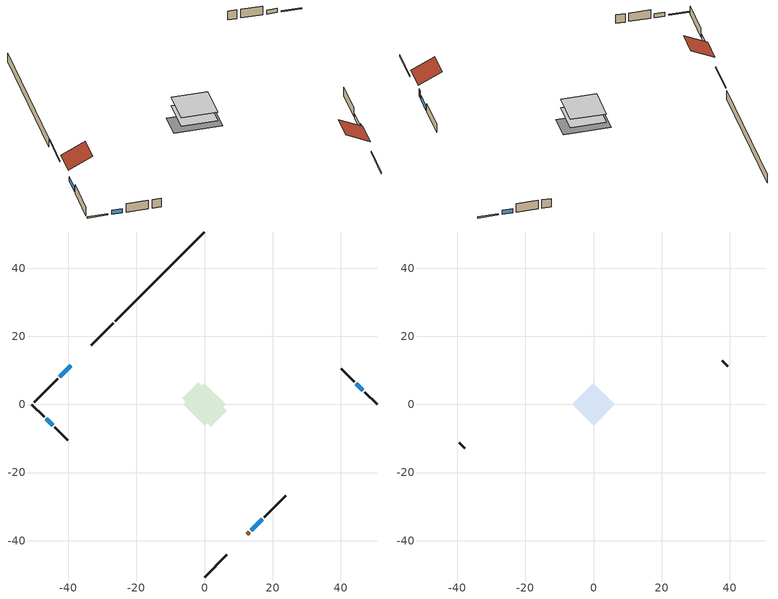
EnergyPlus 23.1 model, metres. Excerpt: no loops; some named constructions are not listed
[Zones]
living space
 floor adiabatic (AdiabaticFloorConstruction): -6.28,0 0,6.28 6.28,0 0,-6.28 z0.3
 floor foundation (Slab1 construction): -6.55,1.87 -1.87,6.55 6.55,-1.87 1.87,-6.55 z-2.13
 wall outside (RimJoist1 construction): -26.86,23.83 -33.35,17.34 z0.3:0.61
 wall outside (RimJoist2 construction): 50.69,0 47.09,3.6 z0.3:0.61
 wall outside (RimJoist3 construction): 0,-50.69 6.49,-44.21 z0.3:0.61
 wall outside (RimJoist4 construction): -50.69,0 -47.09,-3.6 z0.3:0.61
 wall outside (AdiabaticWallConstruction 1): 12.5,-38.2 13.14,-37.55 z0.3:2.34
 wall outside (AdiabaticWallConstruction): -39.36,11.33 -42.47,8.22 / 13.8,-36.89 16.91,-33.78 z0.3:1.49; 46.44,4.26 44.61,6.08 / -46.44,-4.26 -44.61,-6.08 z0.3:1.43
 wall outside (Wall1 construction): -43.13,7.56 -50.04,0.66 z0.3:2.74
 wall outside (Wall2 construction): 43.96,6.74 40.12,10.57 z0.3:2.74
 wall outside (Wall3 construction): 17.57,-33.13 23.94,-26.76 z0.3:2.74
 wall outside (Wall4 construction): -43.96,-6.74 -40.12,-10.57 z0.3:2.74
 wall foundation (FoundationWall1 construction): 0,50.69 -26.21,24.49 z-2.13:0.3
 window (WindowConstruction): -39.36,11.33 -42.47,8.22 z0.3:1.49
 window (WindowConstruction 1): 46.44,4.26 44.61,6.08 z0.3:1.43
 window (WindowConstruction 2): 13.8,-36.89 16.91,-33.78 z0.3:1.49
 window (WindowConstruction 3): -46.44,-4.26 -44.61,-6.08 z0.3:1.43
 door (Door): 12.5,-38.2 13.14,-37.55 z0.3:2.34
 ceiling adiabatic (AdiabaticFloorConstruction): 0,-6.28 6.28,0 0,6.28 -6.28,0 z0.3
attic - vented
 floor to living space (Floor1 construction Reversed): -6.28,0 0,6.28 6.28,0 0,-6.28 z2.74
 wall outside (Wall5 construction): 39.46,11.23 37.88,12.82 z0.3:2.74
 wall outside (Wall6 construction): -39.46,-11.23 -37.88,-12.82 z0.3:2.74
 roof outside (Roof1 construction): -38.7,11.99,2.74 -34.5,7.79,5.71 -29.81,12.49,5.71 -34.01,16.69,2.74
 roof outside (Roof2 construction): 11.84,-38.85,2.74 7.64,-34.65,5.71 2.94,-39.35,5.71 7.14,-43.55,2.74
[Material] Roughness=Rough; Thermal Absorptance=0.9
Name | Thickness {m} | Conductivity {W/m-K} | Density {kg/m3} | Specific Heat {J/kg-K} | Solar Absorptance | Visible Absorptance
ceiling loosefill ins | 0.0846667 | 0.0480833 | 16.02 | 1046.75 | 0.7 | 0.7
ceiling stud and cavity | 0.1397 | 0.0920385 | 65.682 | 1177.47 | 0.7 | 0.7
gypsum board | 0.0127 | 0.160291 | 801 | 837.4 | 0.6 | 0.6
[Construction]
Floor1 construction: ceiling loosefill ins, ceiling stud and cavity, gypsum board
[Schedule:Day:Interval]
exterior lighting schedule weekday10: No, 05:00, 0.345039, 06:00, 0.277532, 07:00, 0.26253, 08:00, 0.255029, 09:00, 0.247528, 10:00, 0.210024, 11:00, 0.165019, 12:00, 0.112513, 13:00, 0.0900102, 15:00, 0.0825094, 16:00, 0.0900102, 17:00, 0.142516, 18:00, 0.277532, 19:00, 0.367542, 20:00, 0.487555, 21:00, 0.682578, 22:00, 0.787589, 23:00, 0.682578, 24:00, 0.472554
exterior lighting schedule weekday11: No, 05:00, 0.343994, 06:00, 0.276691, 07:00, 0.261734, 08:00, 0.254256, 09:00, 0.246778, 10:00, 0.209387, 11:00, 0.164519, 12:00, 0.112172, 13:00, 0.0897375, 15:00, 0.0822593, 16:00, 0.0897375, 17:00, 0.142084, 18:00, 0.276691, 19:00, 0.366428, 20:00, 0.486078, 21:00, 0.680509, 22:00, 0.785203, 23:00, 0.680509, 24:00, 0.471122
exterior lighting schedule weekday12: No, 05:00, 0.434959, 06:00, 0.349858, 07:00, 0.330947, 08:00, 0.321491, 09:00, 0.312035, 10:00, 0.264757, 11:00, 0.208024, 12:00, 0.141834, 13:00, 0.113467, 15:00, 0.104012, 16:00, 0.113467, 17:00, 0.179657, 18:00, 0.349858, 19:00, 0.463325, 20:00, 0.614615, 21:00, 0.860461, 22:00, 0.99284, 23:00, 0.860461, 24:00, 0.595704
exterior lighting schedule weekday6; exterior lighting schedule weekday9: No, 05:00, 0.28823, 06:00, 0.231837, 07:00, 0.219305, 08:00, 0.213039, 09:00, 0.206773, 10:00, 0.175444, 11:00, 0.137849, 12:00, 0.093988, 13:00, 0.0751904, 15:00, 0.0689245, 16:00, 0.0751904, 17:00, 0.119051, 18:00, 0.231837, 19:00, 0.307027, 20:00, 0.407281, 21:00, 0.570194, 22:00, 0.657916, 23:00, 0.570194, 24:00, 0.394749
exterior lighting schedule weekday7: No, 05:00, 0.286139, 06:00, 0.230155, 07:00, 0.217714, 08:00, 0.211494, 09:00, 0.205273, 10:00, 0.174171, 11:00, 0.136849, 12:00, 0.0933061, 13:00, 0.0746448, 15:00, 0.0684244, 16:00, 0.0746448, 17:00, 0.118188, 18:00, 0.230155, 19:00, 0.3048, 20:00, 0.404326, 21:00, 0.566057, 22:00, 0.653142, 23:00, 0.566057, 24:00, 0.391885
exterior lighting schedule weekend10: No, 02:00, 0.345039, 04:00, 0.337538, 05:00, 0.345039, 06:00, 0.337538, 07:00, 0.330038, 08:00, 0.307535, 09:00, 0.270031, 10:00, 0.225026, 11:00, 0.18002, 12:00, 0.120014, 13:00, 0.0900102, 15:00, 0.0825094, 16:00, 0.0900102, 17:00, 0.142516, 18:00, 0.285032, 19:00, 0.360041, 20:00, 0.450051, 21:00, 0.622571, 22:00, 0.735084, 23:00, 0.637572, 24:00, 0.44255
exterior lighting schedule weekend11: No, 02:00, 0.343994, 04:00, 0.336516, 05:00, 0.343994, 06:00, 0.336516, 07:00, 0.329037, 08:00, 0.306603, 09:00, 0.269212, 10:00, 0.224344, 11:00, 0.179475, 12:00, 0.11965, 13:00, 0.0897375, 15:00, 0.0822593, 16:00, 0.0897375, 17:00, 0.142084, 18:00, 0.284169, 19:00, 0.35895, 20:00, 0.448687, 21:00, 0.620684, 22:00, 0.732856, 23:00, 0.63564, 24:00, 0.441209
exterior lighting schedule weekend12: No, 02:00, 0.434959, 04:00, 0.425503, 05:00, 0.434959, 06:00, 0.425503, 07:00, 0.416047, 08:00, 0.38768, 09:00, 0.340402, 10:00, 0.283669, 11:00, 0.226935, 12:00, 0.15129, 13:00, 0.113467, 15:00, 0.104012, 16:00, 0.113467, 17:00, 0.179657, 18:00, 0.359314, 19:00, 0.45387, 20:00, 0.567337, 21:00, 0.784816, 22:00, 0.926651, 23:00, 0.803728, 24:00, 0.557882
exterior lighting schedule weekend6; exterior lighting schedule weekend9: No, 02:00, 0.28823, 04:00, 0.281964, 05:00, 0.28823, 06:00, 0.281964, 07:00, 0.275698, 08:00, 0.2569, 09:00, 0.225571, 10:00, 0.187976, 11:00, 0.150381, 12:00, 0.100254, 13:00, 0.0751904, 15:00, 0.0689245, 16:00, 0.0751904, 17:00, 0.119051, 18:00, 0.238103, 19:00, 0.300761, 20:00, 0.375952, 21:00, 0.520067, 22:00, 0.614055, 23:00, 0.532598, 24:00, 0.369686
exterior lighting schedule weekend7: No, 02:00, 0.286139, 04:00, 0.279918, 05:00, 0.286139, 06:00, 0.279918, 07:00, 0.273698, 08:00, 0.255037, 09:00, 0.223935, 10:00, 0.186612, 11:00, 0.14929, 12:00, 0.0995265, 13:00, 0.0746448, 15:00, 0.0684244, 16:00, 0.0746448, 17:00, 0.118188, 18:00, 0.236375, 19:00, 0.298579, 20:00, 0.373224, 21:00, 0.516294, 22:00, 0.6096, 23:00, 0.528734, 24:00, 0.367004
